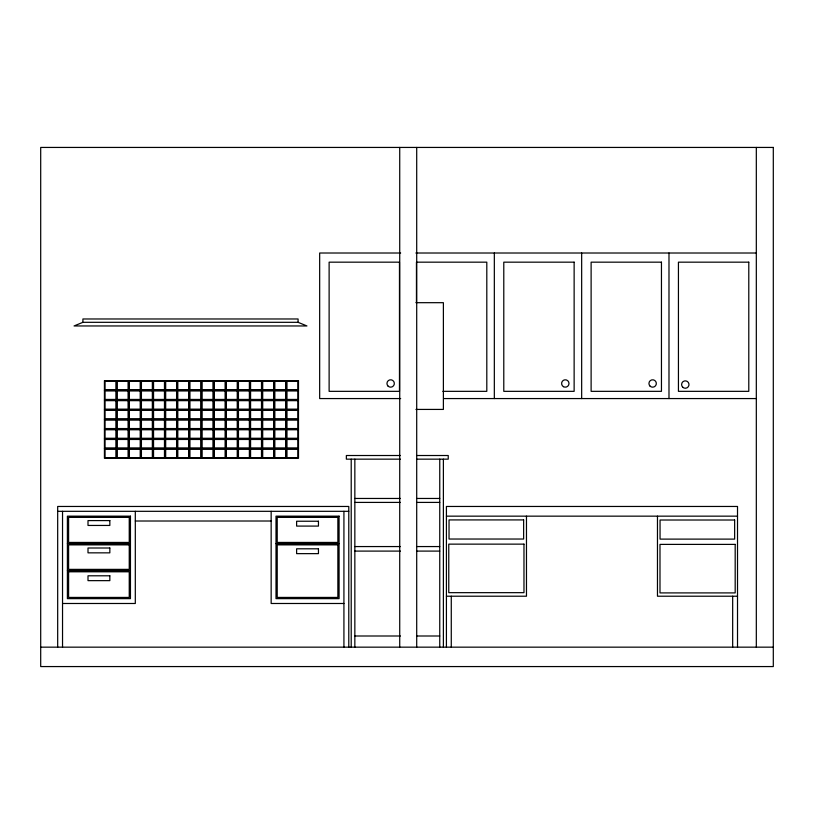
<?xml version="1.0" encoding="UTF-8"?>
<svg xmlns="http://www.w3.org/2000/svg" width="814" height="814" viewBox="0 0 814 814"><rect width="100%" height="100%" fill="white"/><g stroke="black" fill="none" stroke-linecap="round" stroke-linejoin="round"><path stroke-width="1.22" d="M82.916 322.313L74.054 325.956L306.939 325.956L298.077 322.313L82.916 322.313L82.916 318.976L298.077 318.976L298.077 322.313M400.671 253.012L319.668 253.012L319.668 398.565L400.671 398.565M415.862 253.012L756.318 253.012M415.944 302.686L443.386 302.686L443.386 409.422L415.944 409.422M104.426 390.344L298.494 390.344M442.836 391.341L486.803 391.341L486.803 262.169L416.453 262.169L416.453 302.696M443.701 398.565L756.318 398.565M104.426 400.05L298.494 400.05M104.426 409.757L298.494 409.757M104.426 419.454L298.494 419.454M104.426 429.161L298.494 429.161M104.426 438.868L298.494 438.868M104.426 448.565L298.494 448.565M400.437 455.514L346.357 455.514L346.357 459.157L400.468 459.157M416.788 455.514L448.239 455.514L448.239 459.157L416.941 459.157M354.843 498.463L400.468 498.463M416.941 498.463L439.753 498.463M354.843 502.411L400.468 502.411M416.941 502.411L439.753 502.411M57.682 511.314L348.779 511.314M446.418 516.157L737.515 516.157M135.307 521.011L271.154 521.011M67.389 543.65L130.454 543.65M276.007 543.65L339.082 543.65M354.843 546.56L400.468 546.56M416.941 546.56L439.753 546.56M354.843 551.098L400.468 551.098M416.941 551.098L439.753 551.098M67.389 570.583L130.454 570.583M68.6 571.794L129.243 571.794L129.243 597.425L68.6 597.425L68.6 571.143M446.418 596.214L526.475 596.214L526.475 516.157M737.515 596.214L657.468 596.214L657.468 516.157M62.536 603.489L135.307 603.489L135.307 511.314M343.925 603.489L271.154 603.489L271.154 511.314M354.843 635.999L400.468 635.999M416.941 635.999L439.753 635.999M40.7 647.161L773.3 647.161M756.318 147.436L756.318 647.161M737.515 647.161L737.515 506.461L446.418 506.461L446.418 647.161M732.671 596.214L732.671 647.161M668.986 253.012L668.986 398.565M581.664 253.012L581.664 398.565M494.332 253.012L494.332 398.565M451.271 596.214L451.271 647.161M443.386 459.157L443.386 647.161M439.753 459.157L439.753 647.161M416.707 147.436L416.707 647.161M399.725 147.436L399.725 647.161M354.843 459.157L354.843 647.161M351.21 459.157L351.21 647.161M348.779 647.161L348.779 506.461L57.682 506.461L57.682 647.161M343.925 511.314L343.925 647.161M286.365 380.647L286.365 458.272M274.237 380.647L274.237 458.272M262.108 380.647L262.108 458.272M249.979 380.647L249.979 458.272M237.851 380.647L237.851 458.272M225.722 380.647L225.722 458.272M213.594 380.647L213.594 458.272M201.465 380.647L201.465 458.272M189.326 380.647L189.326 458.272M177.198 380.647L177.198 458.272M165.069 380.647L165.069 458.272M152.94 380.647L152.94 458.272M140.812 380.647L140.812 458.272M128.683 380.647L128.683 458.272M116.555 380.647L116.555 458.272M62.536 511.314L62.536 647.161M773.3 147.436L40.7 147.436L40.7 666.564L773.3 666.564L773.3 147.436M399.471 262.169L329.121 262.169L329.121 391.341L399.471 391.341L399.471 262.169M574.135 262.169L503.785 262.169L503.785 391.341L574.135 391.341L574.135 262.169M661.456 262.169L591.117 262.169L591.117 391.341L661.456 391.341L661.456 262.169M748.788 262.169L678.438 262.169L678.438 391.341L748.788 391.341L748.788 262.169M298.494 380.647L104.426 380.647L104.426 458.272L298.494 458.272L298.494 380.647M115.954 381.247L105.037 381.247L105.037 389.743L115.954 389.743L115.954 381.247M128.083 381.247L117.165 381.247L117.165 389.743L128.083 389.743L128.083 381.247M140.212 381.247L129.294 381.247L129.294 389.743L140.212 389.743L140.212 381.247M152.34 381.247L141.422 381.247L141.422 389.743L152.34 389.743L152.34 381.247M164.469 381.247L153.551 381.247L153.551 389.743L164.469 389.743L164.469 381.247M176.597 381.247L165.68 381.247L165.68 389.743L176.597 389.743L176.597 381.247M188.726 381.247L177.808 381.247L177.808 389.743L188.726 389.743L188.726 381.247M200.855 381.247L189.937 381.247L189.937 389.743L200.855 389.743L200.855 381.247M212.983 381.247L202.065 381.247L202.065 389.743L212.983 389.743L212.983 381.247M225.112 381.247L214.194 381.247L214.194 389.743L225.112 389.743L225.112 381.247M237.24 381.247L226.323 381.247L226.323 389.743L237.24 389.743L237.24 381.247M249.369 381.247L238.451 381.247L238.451 389.743L249.369 389.743L249.369 381.247M261.498 381.247L250.58 381.247L250.58 389.743L261.498 389.743L261.498 381.247M273.626 381.247L262.708 381.247L262.708 389.743L273.626 389.743L273.626 381.247M285.755 381.247L274.837 381.247L274.837 389.743L285.755 389.743L285.755 381.247M297.883 381.247L286.976 381.247L286.976 389.743L297.883 389.743L297.883 381.247M115.954 390.954L105.037 390.954L105.037 399.44L115.954 399.44L115.954 390.954M128.083 390.954L117.165 390.954L117.165 399.44L128.083 399.44L128.083 390.954M140.212 390.954L129.294 390.954L129.294 399.44L140.212 399.44L140.212 390.954M152.34 390.954L141.422 390.954L141.422 399.44L152.34 399.44L152.34 390.954M164.469 390.954L153.551 390.954L153.551 399.44L164.469 399.44L164.469 390.954M176.597 390.954L165.68 390.954L165.68 399.44L176.597 399.44L176.597 390.954M188.726 390.954L177.808 390.954L177.808 399.44L188.726 399.44L188.726 390.954M200.855 390.954L189.937 390.954L189.937 399.44L200.855 399.44L200.855 390.954M212.983 390.954L202.065 390.954L202.065 399.44L212.983 399.44L212.983 390.954M225.112 390.954L214.194 390.954L214.194 399.44L225.112 399.44L225.112 390.954M237.24 390.954L226.323 390.954L226.323 399.44L237.24 399.44L237.24 390.954M249.369 390.954L238.451 390.954L238.451 399.44L249.369 399.44L249.369 390.954M261.498 390.954L250.58 390.954L250.58 399.44L261.498 399.44L261.498 390.954M273.626 390.954L262.708 390.954L262.708 399.44L273.626 399.44L273.626 390.954M285.755 390.954L274.837 390.954L274.837 399.44L285.755 399.44L285.755 390.954M297.883 390.954L286.976 390.954L286.976 399.44L297.883 399.44L297.883 390.954M115.954 400.661L105.037 400.661L105.037 409.147L115.954 409.147L115.954 400.661M128.083 400.661L117.165 400.661L117.165 409.147L128.083 409.147L128.083 400.661M140.212 400.661L129.294 400.661L129.294 409.147L140.212 409.147L140.212 400.661M152.34 400.661L141.422 400.661L141.422 409.147L152.34 409.147L152.34 400.661M164.469 400.661L153.551 400.661L153.551 409.147L164.469 409.147L164.469 400.661M176.597 400.661L165.68 400.661L165.68 409.147L176.597 409.147L176.597 400.661M188.726 400.661L177.808 400.661L177.808 409.147L188.726 409.147L188.726 400.661M200.855 400.661L189.937 400.661L189.937 409.147L200.855 409.147L200.855 400.661M212.983 400.661L202.065 400.661L202.065 409.147L212.983 409.147L212.983 400.661M225.112 400.661L214.194 400.661L214.194 409.147L225.112 409.147L225.112 400.661M237.24 400.661L226.323 400.661L226.323 409.147L237.24 409.147L237.24 400.661M249.369 400.661L238.451 400.661L238.451 409.147L249.369 409.147L249.369 400.661M261.498 400.661L250.58 400.661L250.58 409.147L261.498 409.147L261.498 400.661M273.626 400.661L262.708 400.661L262.708 409.147L273.626 409.147L273.626 400.661M285.755 400.661L274.837 400.661L274.837 409.147L285.755 409.147L285.755 400.661M297.883 400.661L286.976 400.661L286.976 409.147L297.883 409.147L297.883 400.661M115.954 410.358L105.037 410.358L105.037 418.854L115.954 418.854L115.954 410.358M128.083 410.358L117.165 410.358L117.165 418.854L128.083 418.854L128.083 410.358M140.212 410.358L129.294 410.358L129.294 418.854L140.212 418.854L140.212 410.358M152.34 410.358L141.422 410.358L141.422 418.854L152.34 418.854L152.34 410.358M164.469 410.358L153.551 410.358L153.551 418.854L164.469 418.854L164.469 410.358M176.597 410.358L165.68 410.358L165.68 418.854L176.597 418.854L176.597 410.358M188.726 410.358L177.808 410.358L177.808 418.854L188.726 418.854L188.726 410.358M200.855 410.358L189.937 410.358L189.937 418.854L200.855 418.854L200.855 410.358M212.983 410.358L202.065 410.358L202.065 418.854L212.983 418.854L212.983 410.358M225.112 410.358L214.194 410.358L214.194 418.854L225.112 418.854L225.112 410.358M237.24 410.358L226.323 410.358L226.323 418.854L237.24 418.854L237.24 410.358M249.369 410.358L238.451 410.358L238.451 418.854L249.369 418.854L249.369 410.358M261.498 410.358L250.58 410.358L250.58 418.854L261.498 418.854L261.498 410.358M273.626 410.358L262.708 410.358L262.708 418.854L273.626 418.854L273.626 410.358M285.755 410.358L274.837 410.358L274.837 418.854L285.755 418.854L285.755 410.358M297.883 410.358L286.976 410.358L286.976 418.854L297.883 418.854L297.883 410.358M115.954 420.065L105.037 420.065L105.037 428.551L115.954 428.551L115.954 420.065M128.083 420.065L117.165 420.065L117.165 428.551L128.083 428.551L128.083 420.065M140.212 420.065L129.294 420.065L129.294 428.551L140.212 428.551L140.212 420.065M152.34 420.065L141.422 420.065L141.422 428.551L152.34 428.551L152.34 420.065M164.469 420.065L153.551 420.065L153.551 428.551L164.469 428.551L164.469 420.065M176.597 420.065L165.68 420.065L165.68 428.551L176.597 428.551L176.597 420.065M188.726 420.065L177.808 420.065L177.808 428.551L188.726 428.551L188.726 420.065M200.855 420.065L189.937 420.065L189.937 428.551L200.855 428.551L200.855 420.065M212.983 420.065L202.065 420.065L202.065 428.551L212.983 428.551L212.983 420.065M225.112 420.065L214.194 420.065L214.194 428.551L225.112 428.551L225.112 420.065M237.24 420.065L226.323 420.065L226.323 428.551L237.24 428.551L237.24 420.065M249.369 420.065L238.451 420.065L238.451 428.551L249.369 428.551L249.369 420.065M261.498 420.065L250.58 420.065L250.58 428.551L261.498 428.551L261.498 420.065M273.626 420.065L262.708 420.065L262.708 428.551L273.626 428.551L273.626 420.065M285.755 420.065L274.837 420.065L274.837 428.551L285.755 428.551L285.755 420.065M297.883 420.065L286.976 420.065L286.976 428.551L297.883 428.551L297.883 420.065M115.954 429.761L105.037 429.761L105.037 438.258L115.954 438.258L115.954 429.761M128.083 429.761L117.165 429.761L117.165 438.258L128.083 438.258L128.083 429.761M140.212 429.761L129.294 429.761L129.294 438.258L140.212 438.258L140.212 429.761M152.34 429.761L141.422 429.761L141.422 438.258L152.34 438.258L152.34 429.761M164.469 429.761L153.551 429.761L153.551 438.258L164.469 438.258L164.469 429.761M176.597 429.761L165.68 429.761L165.68 438.258L176.597 438.258L176.597 429.761M188.726 429.761L177.808 429.761L177.808 438.258L188.726 438.258L188.726 429.761M200.855 429.761L189.937 429.761L189.937 438.258L200.855 438.258L200.855 429.761M212.983 429.761L202.065 429.761L202.065 438.258L212.983 438.258L212.983 429.761M225.112 429.761L214.194 429.761L214.194 438.258L225.112 438.258L225.112 429.761M237.24 429.761L226.323 429.761L226.323 438.258L237.24 438.258L237.24 429.761M249.369 429.761L238.451 429.761L238.451 438.258L249.369 438.258L249.369 429.761M261.498 429.761L250.58 429.761L250.58 438.258L261.498 438.258L261.498 429.761M273.626 429.761L262.708 429.761L262.708 438.258L273.626 438.258L273.626 429.761M285.755 429.761L274.837 429.761L274.837 438.258L285.755 438.258L285.755 429.761M297.883 429.761L286.976 429.761L286.976 438.258L297.883 438.258L297.883 429.761M115.954 439.468L105.037 439.468L105.037 447.965L115.954 447.965L115.954 439.468M128.083 439.468L117.165 439.468L117.165 447.965L128.083 447.965L128.083 439.468M140.212 439.468L129.294 439.468L129.294 447.965L140.212 447.965L140.212 439.468M152.34 439.468L141.422 439.468L141.422 447.965L152.34 447.965L152.34 439.468M164.469 439.468L153.551 439.468L153.551 447.965L164.469 447.965L164.469 439.468M176.597 439.468L165.68 439.468L165.68 447.965L176.597 447.965L176.597 439.468M188.726 439.468L177.808 439.468L177.808 447.965L188.726 447.965L188.726 439.468M200.855 439.468L189.937 439.468L189.937 447.965L200.855 447.965L200.855 439.468M212.983 439.468L202.065 439.468L202.065 447.965L212.983 447.965L212.983 439.468M225.112 439.468L214.194 439.468L214.194 447.965L225.112 447.965L225.112 439.468M237.24 439.468L226.323 439.468L226.323 447.965L237.24 447.965L237.24 439.468M249.369 439.468L238.451 439.468L238.451 447.965L249.369 447.965L249.369 439.468M261.498 439.468L250.58 439.468L250.58 447.965L261.498 447.965L261.498 439.468M273.626 439.468L262.708 439.468L262.708 447.965L273.626 447.965L273.626 439.468M285.755 439.468L274.837 439.468L274.837 447.965L285.755 447.965L285.755 439.468M297.883 439.468L286.976 439.468L286.976 447.965L297.883 447.965L297.883 439.468M115.954 449.175L105.037 449.175L105.037 457.661L115.954 457.661L115.954 449.175M128.083 449.175L117.165 449.175L117.165 457.661L128.083 457.661L128.083 449.175M140.212 449.175L129.294 449.175L129.294 457.661L140.212 457.661L140.212 449.175M152.34 449.175L141.422 449.175L141.422 457.661L152.34 457.661L152.34 449.175M164.469 449.175L153.551 449.175L153.551 457.661L164.469 457.661L164.469 449.175M176.597 449.175L165.68 449.175L165.68 457.661L176.597 457.661L176.597 449.175M188.726 449.175L177.808 449.175L177.808 457.661L188.726 457.661L188.726 449.175M200.855 449.175L189.937 449.175L189.937 457.661L200.855 457.661L200.855 449.175M212.983 449.175L202.065 449.175L202.065 457.661L212.983 457.661L212.983 449.175M225.112 449.175L214.194 449.175L214.194 457.661L225.112 457.661L225.112 449.175M237.24 449.175L226.323 449.175L226.323 457.661L237.24 457.661L237.24 449.175M249.369 449.175L238.451 449.175L238.451 457.661L249.369 457.661L249.369 449.175M261.498 449.175L250.58 449.175L250.58 457.661L261.498 457.661L261.498 449.175M273.626 449.175L262.708 449.175L262.708 457.661L273.626 457.661L273.626 449.175M285.755 449.175L274.837 449.175L274.837 457.661L285.755 457.661L285.755 449.175M297.883 449.175L286.976 449.175L286.976 457.661L297.883 457.661L297.883 449.175M130.454 516.157L67.389 516.157L67.389 598.636L130.454 598.636L130.454 516.157M339.082 516.157L276.007 516.157L276.007 598.636L339.082 598.636L339.082 516.157M129.243 517.378L68.6 517.378L68.6 542.439L129.243 542.439L129.243 517.378M337.861 517.378L277.218 517.378L277.218 542.439L337.861 542.439L337.861 517.378M523.636 519.922L449.033 519.922L449.033 539.031L523.636 539.031L523.636 519.922M734.645 520.014L660.052 520.014L660.052 539.112L734.645 539.112L734.645 520.014M109.839 520.594L88.004 520.594L88.004 525.447L109.839 525.447L109.839 520.594M318.457 521.235L296.622 521.235L296.622 526.088L318.457 526.088L318.457 521.235M523.972 544.139L448.768 544.139L448.768 592.663L523.972 592.663L523.972 544.139M735.184 544.393L659.991 544.393L659.991 592.907L735.184 592.907L735.184 544.393M129.243 544.871L68.6 544.871L68.6 569.373L129.243 569.373L129.243 544.871M337.861 544.871L277.218 544.871L277.218 597.425L337.861 597.425L337.861 544.871M109.839 548.005L88.004 548.005L88.004 552.848L109.839 552.848L109.839 548.005M318.457 548.799L296.622 548.799L296.622 553.642L318.457 553.642L318.457 548.799M109.839 575.793L88.004 575.793L88.004 580.647L109.839 580.647L109.839 575.793M563.461 386.681A3.694 3.694 0 0 0 568.996 383.486A3.694 3.694 0 0 0 563.461 380.28A3.694 3.694 0 0 0 563.461 386.681M388.034 386.09A3.694 3.694 0 0 0 394.21 384.442A3.694 3.694 0 0 0 389.692 379.914A3.694 3.694 0 0 0 388.034 386.09M650.02 386.09A3.694 3.694 0 0 0 656.206 384.442A3.694 3.694 0 0 0 651.678 379.914A3.694 3.694 0 0 0 650.02 386.09M682.692 387.169A3.694 3.694 0 0 0 688.868 385.51A3.694 3.694 0 0 0 684.34 380.983A3.694 3.694 0 0 0 682.692 387.169"/></g></svg>
